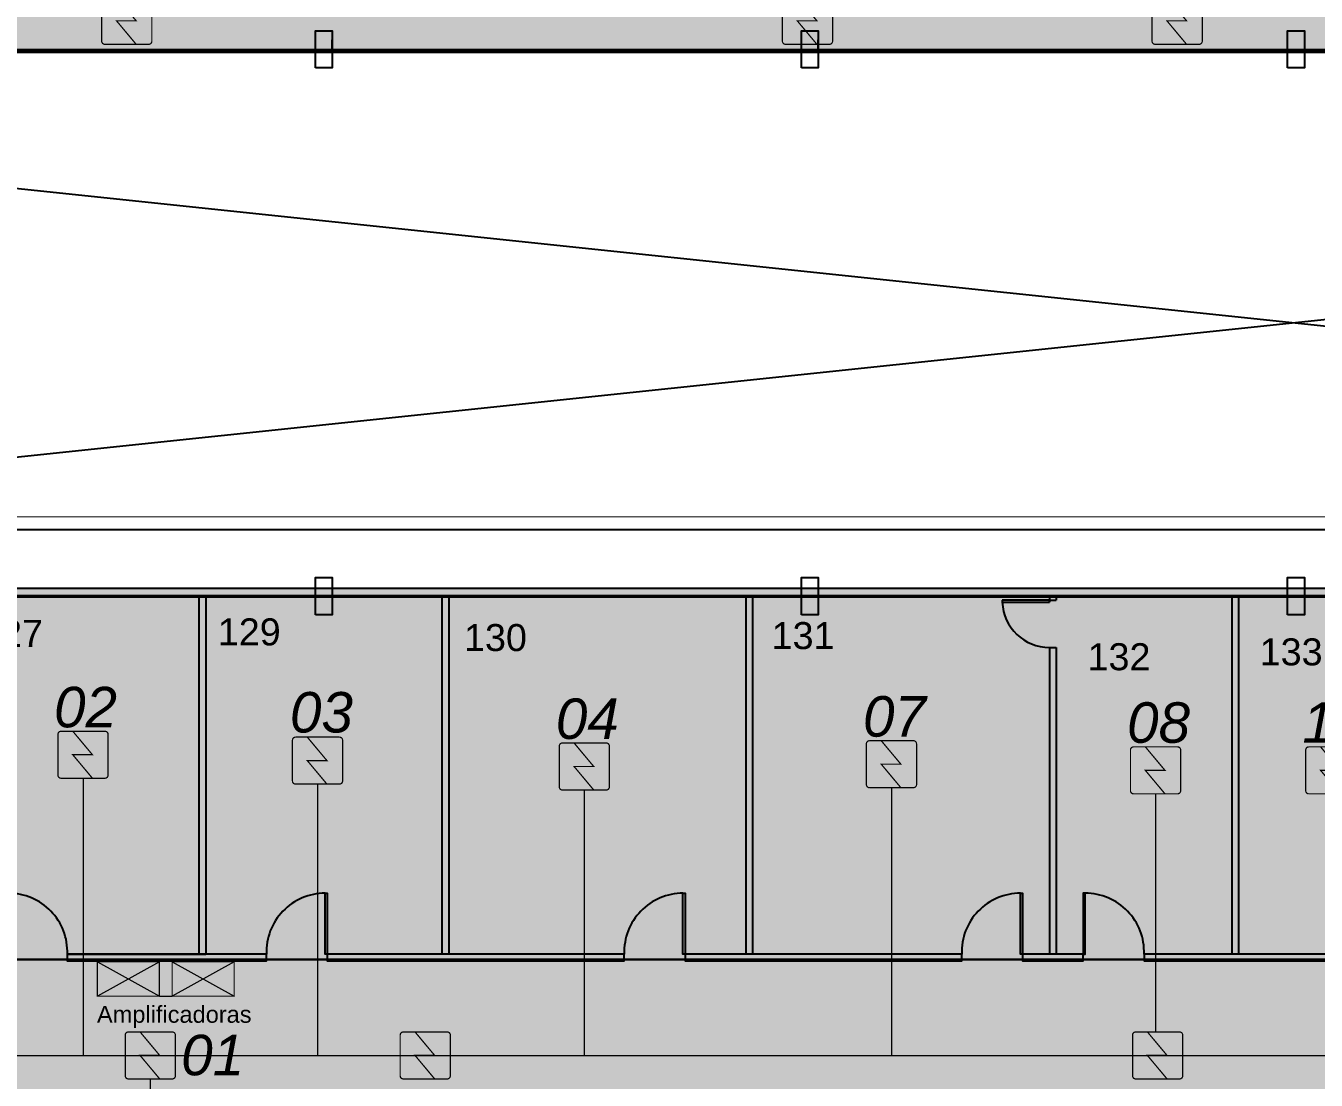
# Model space of a CAD drawing. Header units: metres. Extents: x -331 to 2982, y 362 to 2539.
# Drawn here: x 790.29 to 809.41, y 1588.55 to 1604.17 of the extents above; entities that cross this region are included whole.
import ezdxf
from ezdxf.enums import TextEntityAlignment as Align

# ---------------------------------------------------------------- set-up
doc = ezdxf.new("R2010")
doc.units = ezdxf.units.M
doc.layers.get('0').update_dxf_attribs({"color": 251})
doc.layers.add('_corredores', color=251, linetype='Continuous', plot=False)
doc.layers.add('_salas', color=251, linetype='Continuous', plot=False)
for name, color, linetype in [('ALV', 251, 'Continuous'), ('CX', 251, 'Continuous'), ('Det', 251, 'Continuous'), ('DET. FUMAÇA', 1, 'Continuous'), ('Det_Vigas', 251, 'Continuous'), ('Div', 251, 'Continuous'), ('Est', 251, 'Continuous'), ('SALAS NOVAS', 7, 'Continuous'), ('vid', 251, 'Continuous')]:
    doc.layers.add(name, color=color, linetype=linetype)
doc.styles.add('DESTAQUE', font='arial.ttf', dxfattribs={"height": 0.4})
doc.styles.add('X3G_ENTITY_1416AA49', font='arial.ttf', dxfattribs={"height": 0.6})
doc.styles.add('X3G_ENTITY_1416AA53', font='arial.ttf', dxfattribs={"height": 0.6})
doc.styles.add('X3G_ENTITY_1416AA5D', font='arial.ttf', dxfattribs={"height": 0.6})
doc.styles.add('X3G_ENTITY_1416AA67', font='arial.ttf', dxfattribs={"height": 0.6})
doc.styles.add('X3G_ENTITY_1416AA7B', font='arial.ttf', dxfattribs={"height": 0.6})
doc.styles.add('X3G_ENTITY_1416AA85', font='arial.ttf', dxfattribs={"height": 0.6})
doc.styles.add('X3G_ENTITY_1416AA8F', font='arial.ttf', dxfattribs={"height": 0.6})
doc.styles.add('X3G_ENTITY_142230F8', font='arial.ttf', dxfattribs={"height": 0.25})

# ---------------------------------------------------------------- blocks, each defined once
blk = doc.blocks.new('Detector de fumaça')
at = {"layer": 'DET. FUMAÇA', "linetype": 'Continuous', "lineweight": 15, "const_width": 0.0187}
blk.add_lwpolyline([(774.599, 539.816), (775.249, 539.816, -0.414214), (775.296, 539.769), (775.296, 539.167, -0.414214), (775.249, 539.12), (774.599, 539.12, -0.414214), (774.553, 539.167), (774.553, 539.769, -0.414214)], format="xyb", close=True, dxfattribs=at)
blk.add_lwpolyline([(774.773, 539.816), (775.064, 539.468), (774.773, 539.468), (775.064, 539.12)], dxfattribs=at)

msp = doc.modelspace()

# ---------------------------------------------------------------- hatches: boundary and pattern name
at = {"layer": '_corredores', "transparency": 33554508}
h = msp.add_hatch(color=256, dxfattribs=at)
h.dxf.hatch_style = 1
h.paths.add_polyline_path([(849.579, 1608.941), (849.579, 1612.216), (852.229, 1612.216), (852.229, 1614.651), (851.629, 1614.651), (851.629, 1624.564), (870.399, 1624.564), (870.399, 1626.4), (870.209, 1626.4), (870.209, 1626.597), (870.023, 1626.784), (866.324, 1626.785), (866.308, 1626.751), (866.204, 1626.834), (865.442, 1627.594), (864.014, 1627.594), (862.586, 1627.594), (861.776, 1626.785), (861.74, 1626.785), (861.736, 1626.784), (861.723, 1626.783), (861.705, 1626.783), (858.111, 1626.785), (857.764, 1626.438), (857.417, 1626.785), (853.824, 1626.785), (853.808, 1626.751), (853.704, 1626.834), (852.942, 1627.594), (851.514, 1627.594), (849.768, 1627.594), (849.768, 1626.834), (849.628, 1626.834), (849.628, 1629.914), (841.254, 1629.914), (841.254, 1628.074), (840.494, 1628.074), (840.494, 1627.116), (840.776, 1626.834), (840.394, 1626.452), (840.062, 1626.785), (836.454, 1626.785), (836.439, 1626.751), (836.334, 1626.834), (835.573, 1627.594), (834.144, 1627.594), (832.716, 1627.594), (831.906, 1626.785), (831.87, 1626.785), (831.867, 1626.784), (831.853, 1626.783), (831.835, 1626.783), (828.241, 1626.785), (827.894, 1626.438), (827.548, 1626.785), (823.954, 1626.785), (823.938, 1626.751), (823.834, 1626.834), (823.072, 1627.594), (821.644, 1627.594), (820.215, 1627.594), (819.405, 1626.785), (819.37, 1626.785), (819.366, 1626.784), (819.353, 1626.783), (819.335, 1626.783), (815.741, 1626.785), (815.394, 1626.438), (815.047, 1626.785), (811.454, 1626.785), (811.438, 1626.751), (811.334, 1626.834), (810.572, 1627.594), (809.144, 1627.594), (807.715, 1627.594), (806.906, 1626.785), (806.87, 1626.785), (806.866, 1626.784), (806.853, 1626.783), (806.835, 1626.783), (803.241, 1626.785), (802.894, 1626.438), (802.547, 1626.785), (798.954, 1626.785), (798.938, 1626.751), (798.834, 1626.834), (798.072, 1627.594), (796.644, 1627.594), (795.215, 1627.594), (794.406, 1626.785), (794.37, 1626.785), (794.366, 1626.784), (794.353, 1626.783), (794.335, 1626.783), (790.741, 1626.785), (790.394, 1626.438), (790.047, 1626.785), (786.454, 1626.785), (786.438, 1626.751), (786.334, 1626.834), (785.572, 1627.594), (784.144, 1627.594), (782.716, 1627.594), (781.906, 1626.785), (781.87, 1626.785), (781.866, 1626.784), (781.853, 1626.783), (781.835, 1626.783), (778.241, 1626.785), (777.894, 1626.438), (777.547, 1626.785), (773.954, 1626.785), (773.938, 1626.751), (773.834, 1626.834), (773.072, 1627.594), (771.644, 1627.594), (770.216, 1627.594), (769.406, 1626.785), (769.37, 1626.785), (769.367, 1626.784), (769.353, 1626.783), (769.335, 1626.783), (765.635, 1626.784), (765.449, 1626.597), (765.449, 1626.4), (765.259, 1626.4), (765.259, 1624.564), (770.104, 1624.564), (770.104, 1614.651), (770.414, 1614.651), (770.414, 1605.531), (765.029, 1605.531), (765.029, 1610.831), (763.829, 1610.831), (763.829, 1605.531), (755.929, 1605.531), (755.929, 1610.831), (754.829, 1610.831), (754.829, 1605.531), (746.079, 1605.531), (746.079, 1601.916), (748.449, 1601.916), (748.449, 1603.616), (748.049, 1603.616), (748.049, 1603.816), (754.474, 1603.816), (754.474, 1603.616), (754.149, 1603.616), (754.149, 1601.916), (754.474, 1601.916), (754.474, 1601.716), (754.474, 1601.191), (757.974, 1601.191), (757.974, 1603.591), (757.974, 1603.791), (768.029, 1603.791), (768.029, 1603.771), (768.834, 1603.771), (768.834, 1595.811), (768.004, 1595.811), (768.004, 1595.791), (762.364, 1595.791), (762.364, 1590.581), (754.174, 1590.581), (754.174, 1593.066), (752.499, 1593.066), (752.499, 1560.541), (752.299, 1560.541), (752.299, 1561.441), (751.199, 1561.441), (751.199, 1558.116), (752.299, 1558.116), (752.299, 1559.116), (752.499, 1559.116), (752.499, 1557.116), (755.419, 1557.116), (755.419, 1558.966), (753.924, 1558.966), (753.924, 1563.441), (754.189, 1563.441), (754.189, 1587.651), (760.824, 1587.651), (760.824, 1587.741), (768.929, 1587.741), (768.929, 1563.841), (770.329, 1563.841), (770.329, 1587.741), (771.929, 1587.741), (773.029, 1587.741), (775.879, 1587.741), (775.879, 1586.641), (777.179, 1586.641), (777.179, 1587.741), (788.779, 1587.741), (788.779, 1586.641), (790.079, 1586.641), (790.079, 1587.741), (802.329, 1587.741), (804.029, 1587.741), (844.979, 1587.741), (844.979, 1587.916), (845.279, 1587.916), (845.279, 1587.563), (845.279, 1563.241), (806.429, 1563.241), (806.429, 1563.441), (806.629, 1563.441), (806.629, 1565.791), (806.229, 1565.791), (806.229, 1585.191), (806.629, 1585.191), (806.629, 1587.541), (803.039, 1587.541), (803.039, 1576.841), (798.689, 1576.841), (796.094, 1576.841, -0.496898), (794.36, 1575.527), (793.559, 1573.063), (798.509, 1571.449), (798.509, 1560.721), (794.829, 1560.721), (794.829, 1560.541), (794.829, 1557.551), (801.129, 1557.551), (801.129, 1556.451), (802.329, 1556.451), (802.329, 1557.551), (805.229, 1557.551), (805.229, 1556.451), (806.429, 1556.451), (806.429, 1560.691), (845.279, 1560.691), (845.279, 1555.997), (846.404, 1555.997), (846.404, 1556.891), (846.054, 1556.891), (846.054, 1556.991), (846.454, 1556.991), (846.454, 1560.691), (849.204, 1560.691), (849.204, 1556.991), (849.604, 1556.991), (849.604, 1556.891), (849.254, 1556.891), (849.254, 1555.997), (850.479, 1555.997), (850.479, 1563.241), (849.579, 1563.241), (849.579, 1572.291), (849.579, 1575.941), (849.579, 1587.563), (849.579, 1588.141), (849.679, 1588.141), (849.679, 1587.991), (866.719, 1587.991), (870.339, 1587.991), (870.339, 1595.791), (866.429, 1595.791), (866.429, 1595.721), (852.429, 1595.721), (852.429, 1590.391), (849.579, 1590.391)])
h.paths.add_polyline_path([(845.139, 1595.841), (845.279, 1595.841), (845.279, 1590.341), (839.679, 1590.341), (775.879, 1590.341), (773.004, 1590.341), (773.004, 1595.811), (771.774, 1595.811), (771.774, 1603.766), (773.119, 1603.766), (773.119, 1603.821), (845.139, 1603.821)], flags=16)
h.paths.add_polyline_path([(846.026, 1605.531), (845.019, 1605.531), (845.019, 1609.931), (845.029, 1610.831), (843.829, 1610.831), (843.829, 1605.531), (835.029, 1605.531), (835.029, 1610.831), (833.829, 1610.831), (833.829, 1605.531), (825.029, 1605.531), (825.029, 1610.831), (823.829, 1610.831), (823.829, 1605.531), (815.029, 1605.531), (815.029, 1610.831), (813.829, 1610.831), (813.829, 1605.531), (805.029, 1605.531), (805.029, 1610.831), (803.829, 1610.831), (803.829, 1605.531), (795.029, 1605.531), (795.029, 1610.831), (793.829, 1610.831), (793.829, 1605.531), (785.029, 1605.531), (785.029, 1610.831), (783.829, 1610.831), (783.829, 1605.531), (775.029, 1605.531), (775.029, 1610.831), (773.999, 1610.831), (773.999, 1605.531), (773.214, 1605.531), (773.214, 1614.651), (773.144, 1614.651), (773.144, 1620.131), (775.164, 1620.131), (775.164, 1622.051), (773.644, 1622.051), (773.644, 1621.631), (773.184, 1621.631), (773.184, 1624.564), (845.949, 1624.563), (845.949, 1621.631), (845.489, 1621.631), (845.489, 1622.051), (843.989, 1622.051), (843.989, 1621.631), (843.969, 1620.131), (845.949, 1620.131), (845.949, 1614.651), (846.026, 1614.651)], flags=16)
h.paths.add_polyline_path([(865.19, 1593.806, -2.788173), (864.407, 1590.628), (864.569, 1590.706), (864.758, 1590.381), (866.058, 1591.278, -0.450063), (866.35, 1592.463), (865.616, 1593.862), (865.298, 1593.662)], flags=16)
h.paths.add_polyline_path([(845.264, 1626.452), (844.882, 1626.834), (845.264, 1627.216), (845.646, 1626.834)], flags=16)
h.paths.add_polyline_path([(851.514, 1626.452), (851.132, 1626.834), (851.514, 1627.216), (851.896, 1626.834)], flags=16)
h.paths.add_polyline_path([(834.144, 1626.452), (833.762, 1626.834), (834.144, 1627.216), (834.526, 1626.834)], flags=16)
h.paths.add_polyline_path([(864.014, 1626.452), (863.632, 1626.834), (864.014, 1627.216), (864.396, 1626.834)], flags=16)
h.paths.add_polyline_path([(821.644, 1626.452), (821.262, 1626.834), (821.644, 1627.216), (822.026, 1626.834)], flags=16)
h.paths.add_polyline_path([(809.526, 1626.834), (809.144, 1626.452), (808.762, 1626.834), (809.144, 1627.216)], flags=16)
h.paths.add_polyline_path([(797.026, 1626.834), (796.644, 1626.452), (796.262, 1626.834), (796.644, 1627.216)], flags=16)
h.paths.add_polyline_path([(784.526, 1626.834), (784.144, 1626.452), (783.762, 1626.834), (784.144, 1627.216)], flags=16)
h.paths.add_polyline_path([(772.026, 1626.834), (771.644, 1626.452), (771.262, 1626.834), (771.644, 1627.216)], flags=16)
h.paths.add_polyline_path([(767.575, 1593.944), (767.428, 1593.841), (767.223, 1594.085), (766.329, 1593.191, -0.414214), (766.329, 1592.392), (767.223, 1591.497), (767.428, 1591.741), (767.575, 1591.638, -3.171595)], flags=16)
at = {"layer": '_salas', "transparency": 33554559}
h = msp.add_hatch(color=256, dxfattribs=at)
h.dxf.hatch_style = 1
h.paths.add_polyline_path([(839.659, 1590.321), (839.659, 1595.821), (775.859, 1595.821), (775.859, 1590.321)])
h = msp.add_hatch(color=256, dxfattribs=at)
h.dxf.hatch_style = 1
h.paths.add_polyline_path([(839.679, 1590.341), (839.679, 1595.841), (775.879, 1595.841), (775.879, 1590.341)])

# ---------------------------------------------------------------- linework, layer by layer
at = {"lineweight": 0}
for p, q in [((775.879, 1595.841), (839.679, 1595.841)), ((775.879, 1590.341), (839.679, 1590.341))]:
    msp.add_line(p, q, dxfattribs=at)
at = {"color": 251}
for p, q in [((775.879, 1595.841), (839.679, 1595.841)), ((775.879, 1590.341), (839.679, 1590.341))]:
    msp.add_line(p, q, dxfattribs=at)
at = {"lineweight": 0}
msp.add_lwpolyline([(775.879, 1590.341), (773.004, 1590.341), (773.004, 1595.811), (771.774, 1595.811), (771.774, 1603.766), (773.119, 1603.766), (773.119, 1603.821), (845.139, 1603.821), (845.139, 1595.841), (845.279, 1595.841), (845.279, 1590.341), (839.679, 1590.341)], close=True, dxfattribs=at)
at = {"color": 251}
msp.add_lwpolyline([(775.879, 1590.341), (773.004, 1590.341), (773.004, 1595.811), (771.774, 1595.811), (771.774, 1603.766), (773.119, 1603.766), (773.119, 1603.821), (845.139, 1603.821), (845.139, 1595.841), (845.279, 1595.841), (845.279, 1590.341), (839.679, 1590.341)], close=True, dxfattribs=at)
at = {"layer": 'ALV', "color": 251}
for p, q in [((790.909, 1590.421), (792.959, 1590.421)), ((799.159, 1590.421), (796.559, 1590.421)), ((790.909, 1590.321), (793.859, 1590.321)), ((794.759, 1590.321), (799.159, 1590.321)), ((800.059, 1590.321), (804.159, 1590.321))]:
    msp.add_line(p, q, dxfattribs=at)
for points in [[(793.859, 1590.421), (792.959, 1590.421), (790.909, 1590.421), (790.909, 1590.321), (793.859, 1590.321)], [(799.159, 1590.421), (796.559, 1590.421), (794.759, 1590.421), (794.759, 1590.321), (799.159, 1590.321)], [(804.159, 1590.421), (801.059, 1590.421), (800.059, 1590.421), (800.059, 1590.321), (804.159, 1590.321)], [(805.959, 1590.421), (805.559, 1590.421), (805.059, 1590.421), (805.059, 1590.321), (805.959, 1590.321)], [(809.559, 1590.421), (808.259, 1590.421), (806.859, 1590.421), (806.859, 1590.321), (809.559, 1590.321)]]:
    msp.add_lwpolyline(points, close=True, dxfattribs=at)
at = {"layer": 'CX', "color": 251, "ltscale": 0.8}
for p, q in [((805.459, 1595.661), (804.759, 1595.661)), ((804.759, 1595.661), (804.759, 1595.631)), ((804.759, 1595.631), (805.459, 1595.631)), ((805.459, 1595.711), (805.459, 1595.631)), ((805.459, 1595.631), (805.459, 1595.661))]:
    msp.add_line(p, q, dxfattribs=at)
at = {"layer": 'CX', "color": 251, "ltscale": 8}
for points in [[(794.759, 1590.421), (794.729, 1590.421), (794.729, 1591.321), (794.759, 1591.321)], [(800.059, 1590.421), (800.029, 1590.421), (800.029, 1591.321), (800.059, 1591.321)], [(805.059, 1590.421), (805.029, 1590.421), (805.029, 1591.321), (805.059, 1591.321)], [(805.959, 1590.421), (805.989, 1590.421), (805.989, 1591.321), (805.959, 1591.321)]]:
    msp.add_lwpolyline(points, close=True, dxfattribs=at)
at = {"layer": 'CX', "color": 251, "ltscale": 0.8}
msp.add_arc((805.458, 1595.661), 0.699, 182.414, 270.0949, dxfattribs=at)
at = {"layer": 'CX', "color": 251, "ltscale": 8}
for centre, start, end in [((790.039, 1590.451), 358.058, 90), ((794.729, 1590.451), 90, 181.942), ((800.029, 1590.451), 90, 181.942), ((805.029, 1590.451), 90, 181.942), ((805.989, 1590.451), 358.058, 90)]:
    msp.add_arc(centre, 0.871, start, end, dxfattribs=at)
at = {"layer": 'Det', "color": 251}
for p, q in [((844.959, 1603.546), (773.234, 1595.996)), ((773.234, 1603.546), (844.959, 1595.996))]:
    msp.add_line(p, q, dxfattribs=at)
at = {"layer": 'DET. FUMAÇA', "color": 144, "linetype": 'Continuous', "lineweight": 0}
msp.add_lwpolyline([(792.272, 1589.797), (792.463, 1589.797)], dxfattribs=at)
at = {"layer": 'Det_Vigas', "color": 251}
for p, q in [((794.584, 1603.781), (794.584, 1603.961)), ((794.834, 1603.781), (794.834, 1603.961)), ((801.784, 1603.781), (801.784, 1603.961)), ((802.034, 1603.781), (802.034, 1603.961)), ((787.634, 1603.781), (794.584, 1603.781)), ((801.784, 1603.781), (794.834, 1603.781)), ((802.034, 1603.781), (808.984, 1603.781)), ((816.184, 1603.781), (809.234, 1603.781))]:
    msp.add_line(p, q, dxfattribs=at)
at = {"layer": 'Div', "color": 230, "linetype": 'Continuous', "lineweight": 0}
msp.add_line((776.56, 1596.896), (848.103, 1596.906), dxfattribs=at)
at = {"layer": 'Div', "color": 230, "linetype": 'Continuous', "lineweight": -3, "true_color": 0xff007f}
msp.add_line((776.747, 1596.714), (848.246, 1596.701), dxfattribs=at)
at = {"layer": 'Div', "lineweight": 0}
for p, q in [((792.859, 1595.711), (792.859, 1590.421)), ((792.959, 1595.711), (792.959, 1590.421)), ((796.459, 1595.711), (796.459, 1590.421)), ((796.559, 1595.711), (796.559, 1590.421)), ((800.959, 1595.711), (800.959, 1590.421)), ((801.059, 1595.711), (801.059, 1590.421)), ((805.459, 1595.661), (805.559, 1595.661)), ((805.559, 1595.711), (805.559, 1595.661)), ((808.159, 1595.711), (808.159, 1590.421)), ((808.259, 1595.711), (808.259, 1590.421)), ((805.459, 1594.961), (805.459, 1590.421)), ((805.459, 1594.961), (805.559, 1594.961)), ((805.559, 1594.961), (805.559, 1590.421))]:
    msp.add_line(p, q, dxfattribs=at)
at = {"layer": 'Div', "color": 251}
for p, q in [((792.859, 1595.711), (792.859, 1590.421)), ((792.959, 1595.711), (792.959, 1590.421)), ((796.459, 1595.711), (796.459, 1590.421)), ((796.559, 1595.711), (796.559, 1590.421)), ((800.959, 1595.711), (800.959, 1590.421)), ((801.059, 1595.711), (801.059, 1590.421)), ((805.459, 1595.661), (805.559, 1595.661)), ((805.559, 1595.711), (805.559, 1595.661)), ((808.159, 1595.711), (808.159, 1590.421)), ((808.259, 1595.711), (808.259, 1590.421)), ((805.459, 1594.961), (805.459, 1590.421)), ((805.459, 1594.961), (805.559, 1594.961)), ((805.559, 1594.961), (805.559, 1590.421))]:
    msp.add_line(p, q, dxfattribs=at)
at = {"layer": 'Div', "color": 150, "linetype": 'Continuous', "lineweight": 0}
for p, q in [((791.142, 1593.025), (791.142, 1589.669)), ((794.616, 1592.938), (794.616, 1588.919)), ((803.117, 1592.886), (803.117, 1588.919)), ((798.567, 1592.852), (798.567, 1588.919)), ((807.029, 1592.794), (807.029, 1589.267)), ((791.142, 1589.765), (791.142, 1588.919)), ((793.077, 1588.919), (856.614, 1588.919)), ((792.138, 1588.571), (792.138, 1585.594))]:
    msp.add_line(p, q, dxfattribs=at)
at = {"layer": 'Div', "color": 5, "linetype": 'Continuous', "lineweight": 0, "true_color": 0x0000ff}
for p, q in [((791.354, 1590.308), (792.272, 1589.797)), ((792.272, 1590.308), (791.354, 1589.797)), ((792.463, 1590.308), (793.381, 1589.797)), ((793.381, 1590.308), (792.463, 1589.797))]:
    msp.add_line(p, q, dxfattribs=at)
at = {"layer": 'Div', "color": 150, "linetype": 'Continuous', "lineweight": 0}
msp.add_lwpolyline([(777.093, 1592.969), (777.093, 1588.919), (793.077, 1588.919)], dxfattribs=at)
at = {"layer": 'Div', "color": 182, "linetype": 'Continuous', "lineweight": 0, "const_width": 0.0168}
for points in [[(791.354, 1590.308), (792.272, 1590.308), (792.272, 1589.797), (791.354, 1589.797)], [(792.463, 1590.308), (793.381, 1590.308), (793.381, 1589.797), (792.463, 1589.797)]]:
    msp.add_lwpolyline(points, close=True, dxfattribs=at)
at = {"layer": 'Est', "color": 251}
for points in [[(794.584, 1603.546), (794.584, 1604.096), (794.834, 1604.096), (794.834, 1603.546)], [(801.784, 1603.546), (801.784, 1604.096), (802.034, 1604.096), (802.034, 1603.546)], [(808.984, 1603.546), (808.984, 1604.096), (809.234, 1604.096), (809.234, 1603.546)], [(794.584, 1595.446), (794.584, 1595.996), (794.834, 1595.996), (794.834, 1595.446)], [(801.784, 1595.446), (801.784, 1595.996), (802.034, 1595.996), (802.034, 1595.446)], [(808.984, 1595.446), (808.984, 1595.996), (809.234, 1595.996), (809.234, 1595.446)]]:
    msp.add_lwpolyline(points, close=True, dxfattribs=at)
at = {"layer": 'vid', "color": 251}
for p, q in [((773.234, 1603.801), (844.959, 1603.801)), ((773.234, 1603.781), (844.959, 1603.781)), ((778.509, 1595.731), (837.784, 1595.731)), ((778.509, 1595.711), (837.784, 1595.711))]:
    msp.add_line(p, q, dxfattribs=at)

# ---------------------------------------------------------------- block references
at = {"layer": 'DET. FUMAÇA', "linetype": 'Continuous', "lineweight": 0}
for p in [(16.865, 1064.776), (26.949, 1064.776), (32.425, 1064.776), (16.217, 1053.905), (19.691, 1053.818), (23.643, 1053.731), (28.193, 1053.765), (32.105, 1053.674), (34.701, 1053.674), (17.214, 1049.451), (21.287, 1049.451), (32.136, 1049.451)]:
    msp.add_blockref('Detector de fumaça', p, dxfattribs=at)

# ---------------------------------------------------------------- texts
at = {"layer": 'Div', "color": 5, "linetype": 'Continuous', "lineweight": 0, "true_color": 0x0000ff, "char_height": 0.6, "attachment_point": 1}
for s, insert, style in [('{\\fArial|b0|i1|c0|p34;02}', (790.713, 1594.379), 'X3G_ENTITY_1416AA53'), ('{\\fArial|b0|i1|c0|p34;03}', (794.207, 1594.302), 'X3G_ENTITY_1416AA5D'), ('{\\fArial|b0|i1|c0|p34;04}', (798.146, 1594.207), 'X3G_ENTITY_1416AA67'), ('{\\fArial|b0|i1|c0|p34;07}', (802.696, 1594.241), 'X3G_ENTITY_1416AA7B'), ('{\\fArial|b0|i1|c0|p34;08}', (806.608, 1594.15), 'X3G_ENTITY_1416AA85'), ('{\\fArial|b0|i1|c0|p34;10}', (809.204, 1594.15), 'X3G_ENTITY_1416AA8F'), ('{\\fArial|b0|i1|c0|p34;01}', (792.596, 1589.225), 'X3G_ENTITY_1416AA49')]:
    msp.add_mtext_dynamic_manual_height_columns(s, width=13.3188, gutter_width=2.5, heights=[0], dxfattribs=dict(at, insert=insert, style=style))
at = {"layer": 'SALAS NOVAS', "color": 251, "style": 'DESTAQUE'}
for s, p in [('127', (790.083, 1594.971)), ('129', (793.604, 1594.993)), ('131', (801.808, 1594.938)), ('130', (797.251, 1594.909)), ('132', (806.488, 1594.625)), ('133', (809.038, 1594.697))]:
    msp.add_text(s, height=0.4, dxfattribs=at).set_placement(p, align=Align.CENTER)
at = {"layer": 'SALAS NOVAS', "color": 6, "true_color": 0xff00ff, "style": 'X3G_ENTITY_142230F8'}
msp.add_text('Amplificadoras', height=0.25, dxfattribs=at).set_placement((792.493, 1589.403), align=Align.CENTER)

doc.saveas('drawing.dxf')
